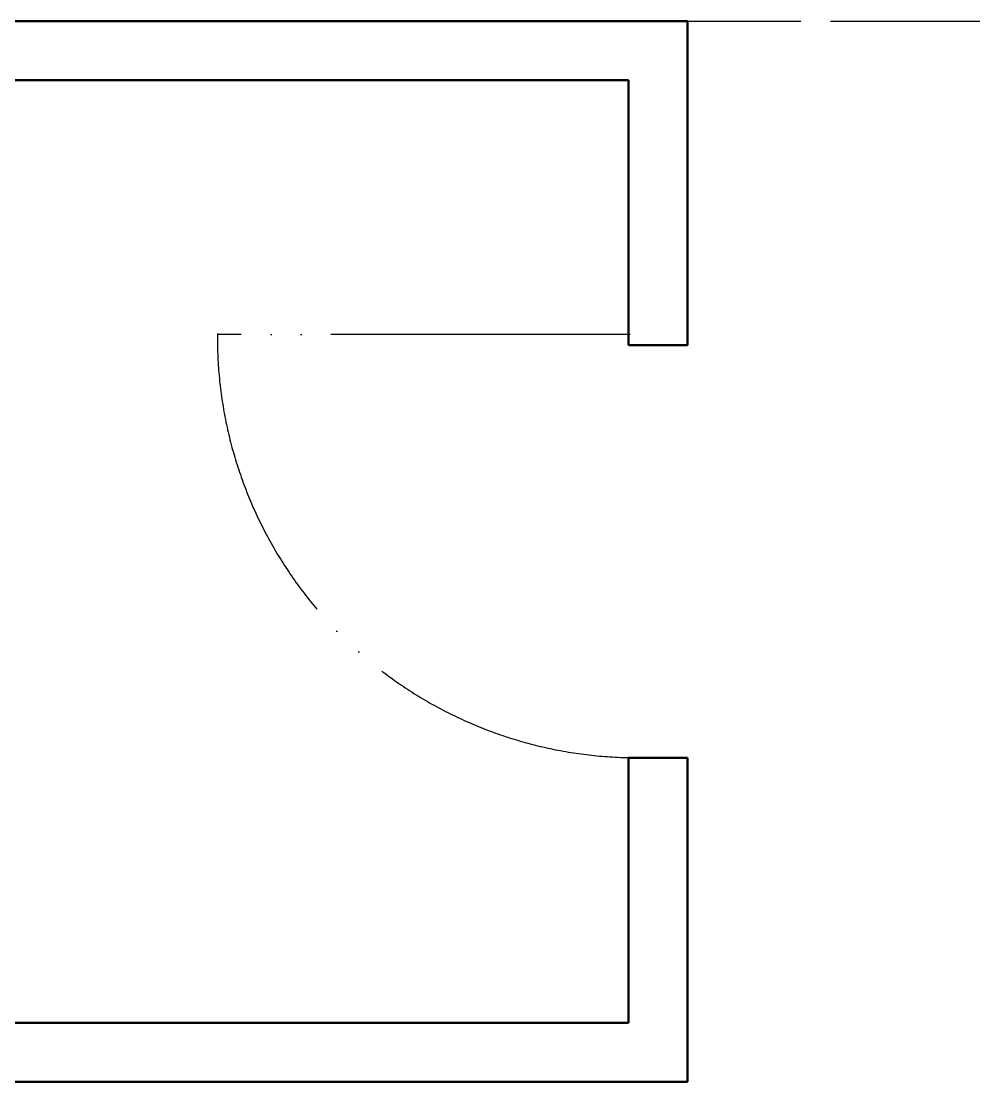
# Model space of a CAD drawing. Header units: millimetres. Extents: x 44692 to 333458, y -26854 to 14445.
# Drawn here: x 149881 to 151498, y -16117 to -14317 of the extents above; entities that cross this region are included whole.
import ezdxf

# ---------------------------------------------------------------- set-up
doc = ezdxf.new("R2010")
doc.units = ezdxf.units.MM
doc.header["$LTSCALE"] = 100
doc.linetypes.add('DASHEDX2', pattern=[3.048, 2.54, -0.508])
doc.linetypes.add('DIVIDEX2', pattern=[6.604, 5.08, -0.508, 0, -0.508, 0, -0.508])
doc.layers.add('Area circulacion', color=50, linetype='DASHEDX2')
doc.layers.add('Puertas', color=43, linetype='DIVIDEX2')
doc.layers.add('Paredes', color=7, linetype='Continuous', lineweight=50)

msp = doc.modelspace()

# ---------------------------------------------------------------- linework, layer by layer
at = {"layer": 'Area circulacion'}
msp.add_line((148511.465, -14317.233), (151820.923, -14317.233), dxfattribs=at)
at = {"layer": 'Area circulacion', "color": 2}
msp.add_line((150011.465, -16117.233), (149911.465, -16117.233), dxfattribs=at)
at = {"layer": 'Paredes'}
for p, q in [((148411.465, -14317.233), (150611.465, -14317.233)), ((150611.465, -14317.233), (151011.465, -14317.233)), ((151011.465, -14317.233), (151011.465, -14417.233)), ((148511.465, -14417.233), (150511.465, -14417.233)), ((150511.465, -14417.233), (150911.465, -14417.233)), ((150911.465, -14517.233), (150911.465, -14417.233)), ((151011.465, -14517.233), (151011.465, -14417.233)), ((150911.465, -14517.233), (150911.465, -14867.233)), ((151011.465, -14867.233), (151011.465, -14517.233)), ((150911.465, -14867.233), (151011.465, -14867.233)), ((150911.465, -15567.233), (150911.465, -16017.233)), ((150911.465, -15567.233), (151011.465, -15567.233)), ((151011.465, -16117.233), (151011.465, -15567.233)), ((150511.465, -16017.233), (148511.465, -16017.233)), ((150511.465, -16017.233), (150911.465, -16017.233)), ((148511.465, -16117.233), (150511.465, -16117.233)), ((150511.465, -16117.233), (150911.465, -16117.233)), ((150911.465, -16117.233), (151011.465, -16117.233))]:
    msp.add_line(p, q, dxfattribs=at)
at = {"layer": 'Puertas'}
msp.add_line((150914.479, -14848.803), (150214.479, -14848.803), dxfattribs=at)
msp.add_arc((150926.626, -14854.263), 712.969, 179.432158, 270.567842, dxfattribs=at)

doc.saveas('drawing.dxf')
